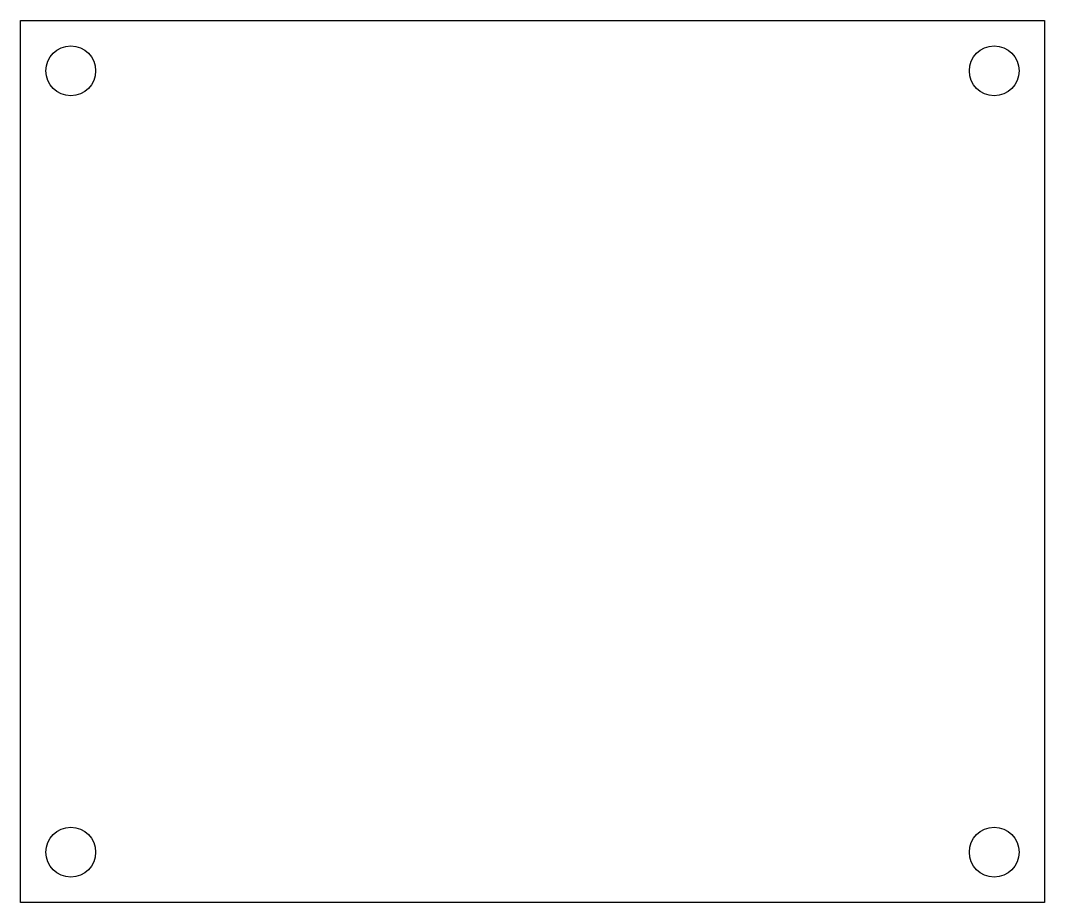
# Model space of a CAD drawing. Header units: millimetres. Extents: x -183.8 to -111.8, y 47.3 to 109.3.
import ezdxf

# ---------------------------------------------------------------- set-up
doc = ezdxf.new("R2010")
doc.units = ezdxf.units.MM
doc.layers.get('0').update_dxf_attribs({"linetype": 'CONTINUOUS'})

msp = doc.modelspace()

# ---------------------------------------------------------------- linework, layer by layer
msp.add_lwpolyline([(-183.807, 109.339), (-111.807, 109.339), (-111.807, 47.339), (-183.807, 47.339)], close=True)
for centre in [(-180.271, 105.804), (-115.342, 105.804), (-180.271, 50.875), (-115.342, 50.875)]:
    msp.add_circle(centre, 1.75)

doc.saveas('drawing.dxf')
